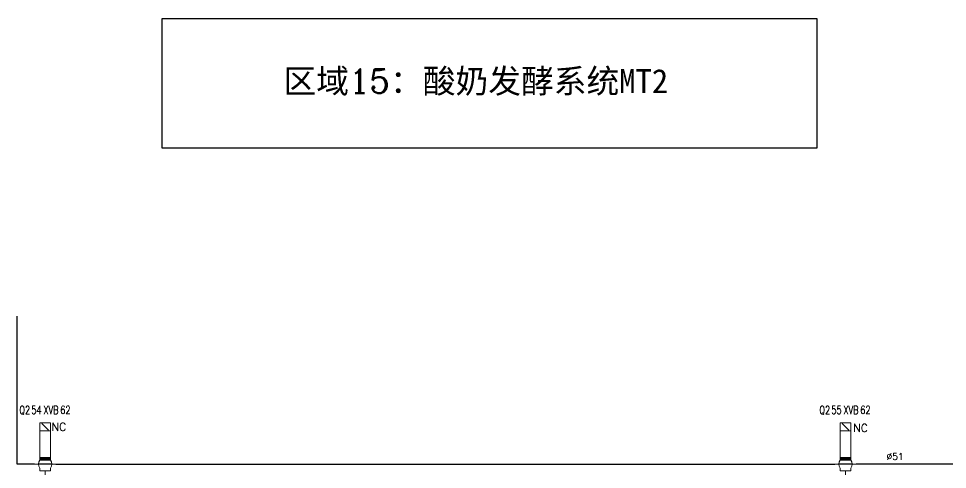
# Model space of a CAD drawing. Header units: inches. Extents: x 14542 to 16164, y 23460 to 24887.
# Drawn here: x 15461.6 to 15809.9, y 24718.1 to 24887 of the extents above; entities that cross this region are included whole.
import ezdxf
from ezdxf.enums import TextEntityAlignment as Align

# ---------------------------------------------------------------- set-up
doc = ezdxf.new("R2010")
doc.units = ezdxf.units.IN
doc.header["$MEASUREMENT"] = 0
doc.linetypes.add('DASHDOT2', pattern=[12.7, 6.35, -3.175, 0, -3.175])
doc.layers.add('31 Equipment', color=7, linetype='Continuous', lineweight=9)
for name, color, linetype in [('MATERIEL-DIVERS', 7, 'Continuous'), ('REPERES', 7, 'Continuous'), ('techn-data', 7, 'Continuous'), ('TEXTES', 7, 'Continuous'), ('TUYAUTERIE-GAZ', 3, 'Continuous'), ('TUYAUTERIE-NEP', 4, 'DASHDOT2'), ('TXT_FR', 7, 'Continuous')]:
    doc.layers.add(name, color=color, linetype=linetype)
doc.layers.get('REPERES').off()
doc.styles.add('ROMANC', font='romanc')
doc.styles.add('ROMANS', font='ROMANS.SHX')

# ---------------------------------------------------------------- blocks, each defined once
blk = doc.blocks.new('APV-VLV-SSEAT-M+MP42-3')
at = {"layer": '31 Equipment'}
h = blk.add_hatch(dxfattribs=at)
h.set_pattern_fill('ANSI31', color=256, scale=0.01, style=0)
h.set_pattern_definition([(45, (0, 0), (-0.02245064, 0.02245064), [])])
h.paths.add_polyline_path([(2, 2.5), (-2, 2.5), (-2, 1.5), (2, 1.5)])
at = {"layer": '31 Equipment', "ltscale": 38}
for p, q in [((1.25, 15.25), (-1.25, 12.75)), ((-4, 0), (-2.5, 0)), ((-2, 2.5), (-2, 1.5)), ((-2, 1.5), (2, 1.5)), ((2, 2.5), (2, 1.5)), ((-2, -2.5), (-2, -1.5)), ((2, -2.5), (-2, -2.5)), ((-2, -2.5), (2, -2.5)), ((0, -2.5), (0, -5)), ((2, -2.5), (2, -1.5))]:
    blk.add_line(p, q, dxfattribs=at)
at = {"layer": '31 Equipment', "lineweight": 30}
blk.add_line((-2.5, 0), (2.5, 0), dxfattribs=at)
at = {"layer": '31 Equipment'}
blk.add_line((2.5, 0), (4, 0), dxfattribs=at)
at = {"layer": '31 Equipment', "ltscale": 38}
for points in [[(-2, 12.5), (2, 12.5), (2, 15.5), (-2, 15.5)], [(-2, 2.5), (2, 2.5), (2, 12.5), (-2, 12.5)]]:
    blk.add_lwpolyline(points, close=True, dxfattribs=at)
for start, end in [(143.1301, 216.8699), (323.1301, 36.8699)]:
    blk.add_arc((0, 0), 2.5, start, end, dxfattribs=at)
blk = doc.blocks.new('REPNORM1')
at = {"layer": 'TEXTES', "style": 'ROMANS', "width": 0.75}
for tag, p in [('ZONE', (-9.75, -1.25)), ('SOUSZONE', (-5.25, -1.25)), ('ELEMENT', (-0.75, -1.25)), ('NUM', (5.59, -1.22))]:
    blk.add_attdef(tag, p, '', height=3, dxfattribs=at)

msp = doc.modelspace()

# ---------------------------------------------------------------- linework, layer by layer
at = {"layer": 'MATERIEL-DIVERS'}
msp.add_lwpolyline([(15760.91, 24887), (15760.91, 24838.5), (15515.41, 24838.5), (15515.41, 24887)], close=True, dxfattribs=at)
at = {"layer": 'TUYAUTERIE-GAZ'}
for p, q in [((15475.59, 24720.14), (15767.59, 24720.14)), ((15917.59, 24720.14), (15775.59, 24720.14))]:
    msp.add_line(p, q, dxfattribs=at)
msp.add_lwpolyline([(15467.59, 24720.14), (15461, 24720.14), (15461, 24775.48)], dxfattribs=at)

# ---------------------------------------------------------------- block references
at = {"layer": 'REPERES'}
for p, values in [((15471.59, 24740.14), {'ZONE': 'Q2', 'SOUSZONE': '54', 'ELEMENT': 'XVB', 'NUM': '62'}), ((15771.59, 24740.14), {'ZONE': 'Q2', 'SOUSZONE': '55', 'ELEMENT': 'XVB', 'NUM': '62'})]:
    msp.add_blockref('REPNORM1', p, dxfattribs=at).add_auto_attribs(values)
at = {"layer": 'TUYAUTERIE-NEP', "xscale": -1}
for p in [(15471.59, 24720.14), (15771.59, 24720.14)]:
    msp.add_blockref('APV-VLV-SSEAT-M+MP42-3', p, dxfattribs=at)

# ---------------------------------------------------------------- texts
at = {"layer": 'techn-data', "style": 'ROMANS'}
msp.add_text('%%C51', height=2.5, dxfattribs=at).set_placement((15790.23, 24722.98), align=Align.MIDDLE_CENTER)
at = {"layer": 'TEXTES', "style": 'ROMANS'}
for p in [(15473.92, 24732.59), (15774.54, 24732.15)]:
    msp.add_text('NC', height=3, dxfattribs=at).set_placement(p)
at = {"layer": 'TXT_FR', "insert": (15633.02, 24863.09), "char_height": 9, "width": 294.206, "attachment_point": 5, "style": 'ROMANC'}
msp.add_mtext('{\\fSimSun|b0|i0|c134|p2;区域}15{\\fSimSun|b0|i0|c134|p2;：酸奶发酵系统\\fSimSun|b0|i0|c0|p2;MT\\fSimSun|b0|i0|c134|p2;2}', dxfattribs=at)

doc.saveas('drawing.dxf')
